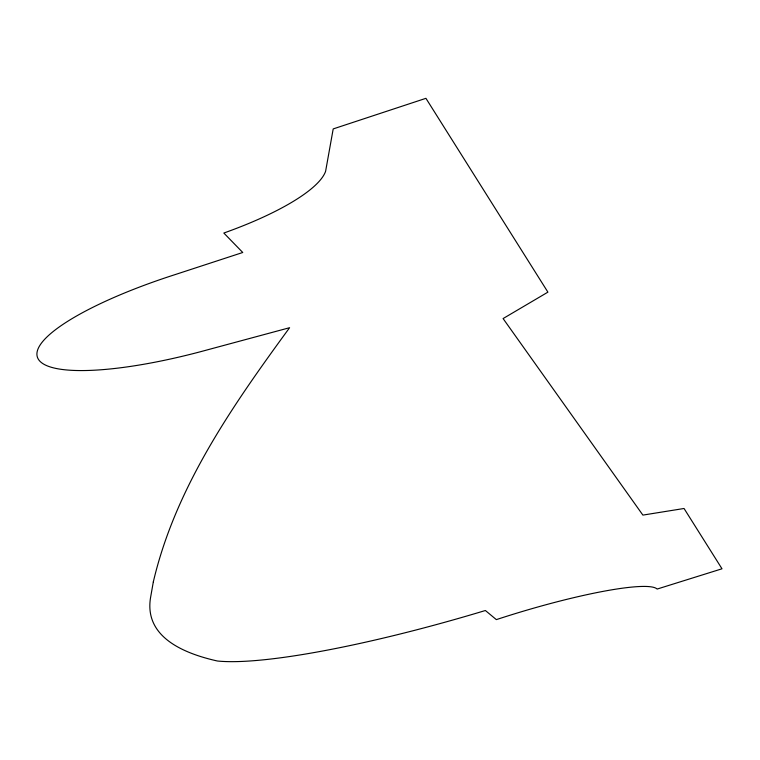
<?xml version="1.0" encoding="UTF-8"?>
<svg xmlns="http://www.w3.org/2000/svg" width="760" height="760" viewBox="0 0 760 760"><rect width="100%" height="100%" fill="white"/><g stroke="black" fill="none" stroke-linecap="round" stroke-linejoin="round"><path stroke-width="1.14" d="M153.32 581.903L150.527 597.769A1600.769 249.708 -19.3 0 0 217.379 661A281.837 43.12 -16.6 0 0 485.383 610.508L496.346 619.619A137.417 18.63 -16.7 0 1 657.125 589.067L722 568.793L684.047 508.487L642.884 515.1L503.091 318.563L547.903 292.144L425.933 98.325L333.203 128.915L325.613 171.247A152.228 39.13 -16.1 0 1 223.829 233.035L242.754 252.491L175.361 274.522A176.139 40.812 -16.2 0 0 37.62 357.77A176.139 40.812 -16.2 0 0 206.986 349.97L289.588 327.712C232.95 405.213 175.541 486.97 153.32 581.903"/></g></svg>
